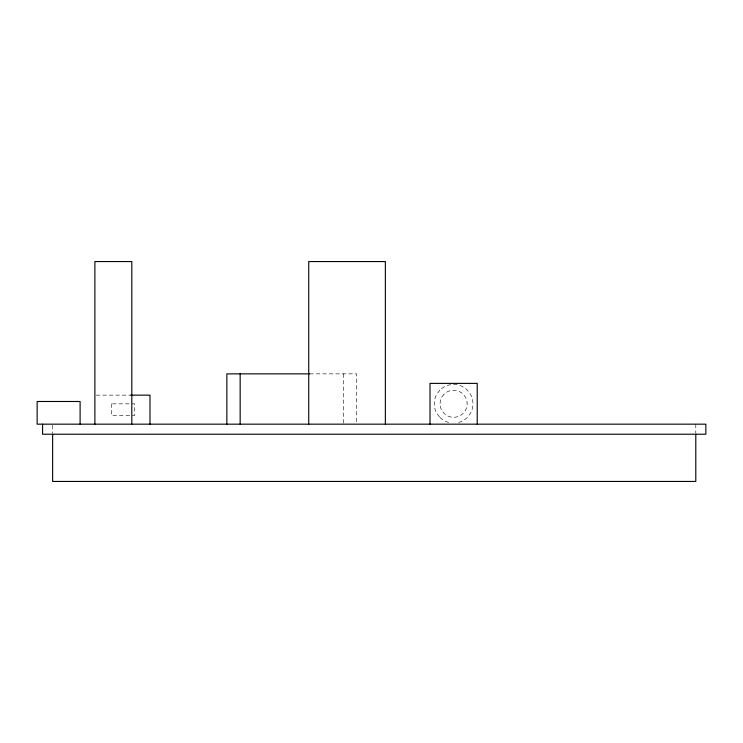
<?xml version="1.0" encoding="UTF-8"?>
<svg xmlns="http://www.w3.org/2000/svg" width="743" height="743" viewBox="0 0 743 743"><rect width="100%" height="100%" fill="white"/><g stroke="black" fill="none" stroke-linecap="round" stroke-linejoin="round"><path stroke-width="0.56" stroke-dasharray="3.71 2.79" d="M439.94 390.094L436.856 394.096A19.346 19.346 0 0 0 436.856 413.452L439.94 417.455M309.71 373.859L356.64 373.859L356.64 423.027M96.274 395.146L130.592 395.146M695.792 424.169L695.792 433.113M343.331 373.859L343.331 423.027M52.632 425.284L52.632 433.113M458.626 422.461A19.346 19.346 0 0 0 467.301 417.455L470.375 413.452A19.346 19.346 0 0 0 470.375 394.096L467.301 390.094A19.346 19.346 0 0 0 439.94 390.094M448.605 422.461A19.346 19.346 0 0 1 439.94 417.455M111.524 403.848L111.524 415.458L134.743 415.458L134.743 403.848L111.524 403.848M444.045 394.199L441.89 397.003A13.541 13.541 0 0 0 441.89 410.545L444.045 413.349A13.541 13.541 0 0 0 463.195 413.349L465.35 410.545A13.541 13.541 0 0 0 465.35 397.003L463.195 394.199A13.541 13.541 0 0 0 444.045 394.199"/><path stroke-width="1.11" d="M309.71 373.859L226.847 373.859L226.847 424.169M130.592 395.146L149.984 395.146L149.984 424.169M695.792 434.228L695.792 481.445L52.632 481.445L52.632 434.228M477.22 424.169L477.22 383.379L430.011 383.379L430.011 424.169M385.357 424.169L385.357 261.564L308.735 261.564L308.735 424.169M240.156 373.859L240.156 424.169M131.808 424.169L131.808 261.555L94.89 261.555L94.89 424.169M80.105 424.169L80.105 401.489L37.15 401.489L37.15 424.169L705.85 424.169L705.85 434.228L42.565 434.228L42.565 424.169"/></g></svg>
